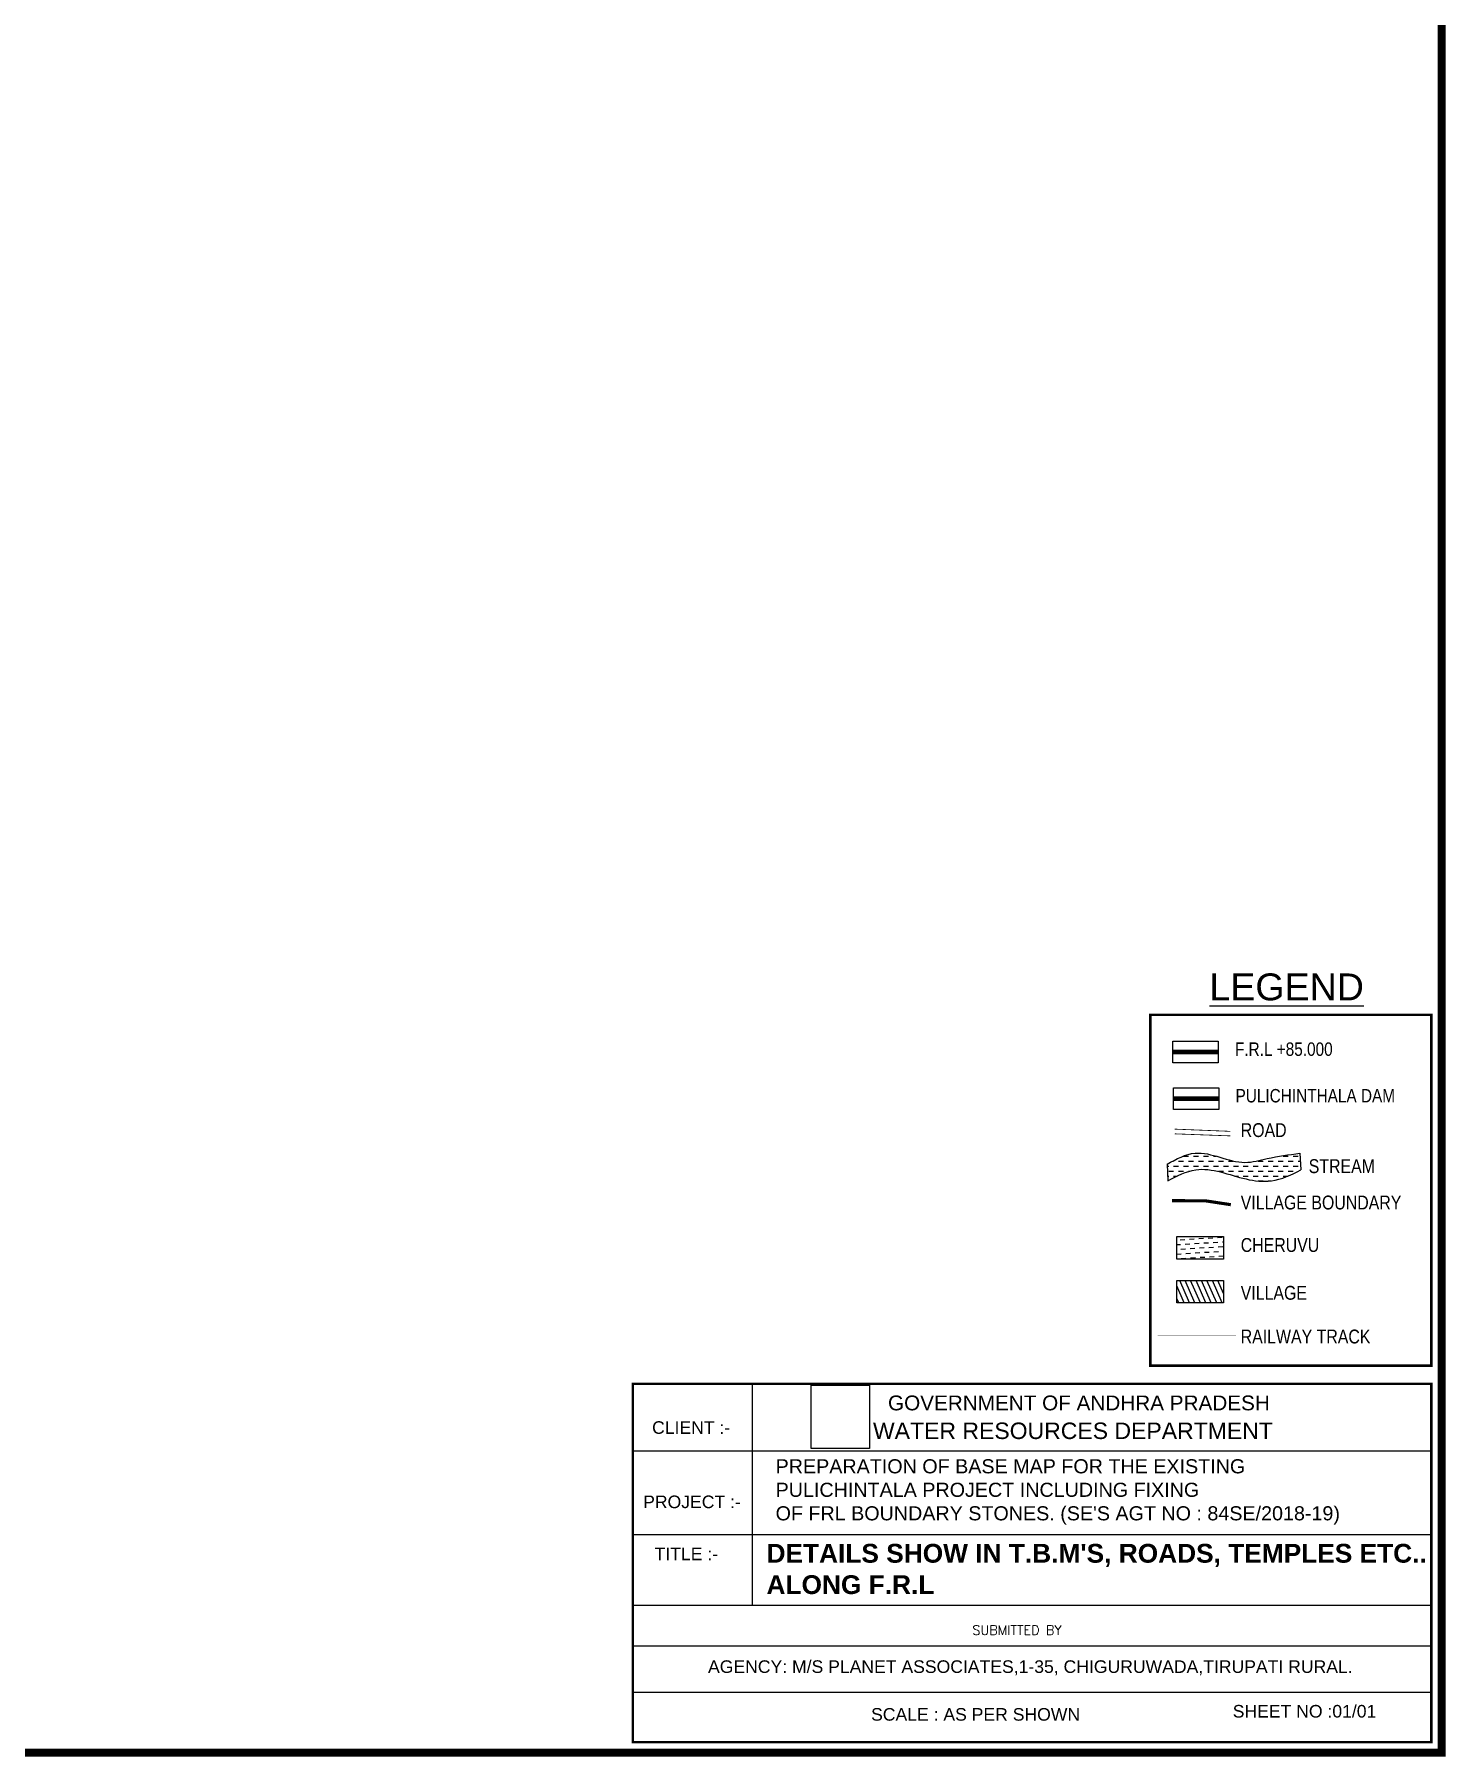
# Model space of a CAD drawing. Header units: millimetres. Extents: x 345922 to 402103, y 1833175 to 1858598.
# Drawn here: x 393101 to 402103, y 1833175 to 1844162 of the extents above; entities that cross this region are included whole.
import ezdxf
from ezdxf.enums import TextEntityAlignment as Align

# ---------------------------------------------------------------- set-up
doc = ezdxf.new("R2010")
doc.units = ezdxf.units.MM
doc.linetypes.add('JIS_02_1.0', pattern=[2, 1, -1])
for name, color, linetype in [('BND', 160, 'Continuous'), ('FRAME 025', 7, 'Continuous'), ('FRL', 3, 'Continuous'), ('ROADS', 10, 'Continuous'), ('STREAM111', 4, 'Continuous'), ('TABLE', 7, 'Continuous'), ('Tank', 17, 'Continuous'), ('TITLEBLOCK', 7, 'Continuous'), ('VILLAGE AREA', 44, 'Continuous')]:
    doc.layers.add(name, color=color, linetype=linetype)
doc.styles.add('A', font='arial.ttf')
doc.styles.add('ARIALN', font='ARIALN.TTF')
doc.styles.add('I', font='romans.shx', dxfattribs={"width": 0.9, "height": 3})
doc.styles.add('LE', font='arial.ttf', dxfattribs={"height": 3})
doc.linetypes.add('FENCELINE2', pattern='A,0.25,-0.1,[132,ltypeshp.shx,S=0.1,R=0,X=-0.1,Y=0],-0.1,1', length=1.45)
doc.linetypes.add('TRACKS', pattern='A,0.15,[130,ltypeshp.shx,S=0.25,R=0,X=0,Y=0],0.15', length=0.3)
picture_1 = doc.add_image_def('image1.png', size_in_pixel=(5098, 5519))

msp = doc.modelspace()

# ---------------------------------------------------------------- hatches: boundary and pattern name
at = {"layer": 'ROADS'}
h = msp.add_hatch(dxfattribs=at)
h.set_pattern_fill('DASH', color=4, scale=10, style=0)
h.set_pattern_definition([(0, (22670.146, -4240.05), (31.75, 31.75), [31.75, -31.75])])
edge = h.paths.add_edge_path()
edge.add_spline(control_points=[(400332, 1836849), (400391, 1836880), (400549, 1836963), (400774, 1836861), (401007, 1836832), (401119, 1836887), (401180, 1836918)], knot_values=[0, 0, 0, 0, 190.312694, 516.543846, 678.416193, 879.701819, 879.701819, 879.701819, 879.701819], degree=3, periodic=0)
edge.add_line((401180, 1836918), (401173, 1837024))
edge.add_spline(control_points=[(401173, 1837024), (401104, 1837015), (400987, 1837000), (400765, 1836935), (400544, 1837075), (400385, 1836987), (400326, 1836955)], knot_values=[0, 0, 0, 0, 210.945233, 354.779155, 677.732736, 871.416327, 871.416327, 871.416327, 871.416327], degree=3, periodic=0)
edge.add_line((400326, 1836955), (400332, 1836849))
at = {"layer": 'Tank'}
h = msp.add_hatch(dxfattribs=at)
h.set_pattern_fill('DASH', color=4, scale=239.23299, angle=3.5405, style=0)
h.set_pattern_definition([(3.5405362, (-5773021.156, -23244879.287), (28.000327444, 31.693767512), [29.90412376, -29.90412376])])
h.paths.add_polyline_path([(400686, 1836349), (400686, 1836492), (400388, 1836492), (400388, 1836349)])
at = {"layer": 'VILLAGE AREA'}
h = msp.add_hatch(dxfattribs=at)
h.set_pattern_fill('ANSI31,_O', color=256, scale=10, angle=68.5464)
h.set_pattern_definition([(113.5464313, (22670.146, -4240.05), (-29.1063882, -12.6838743), [])])
h.paths.add_polyline_path([(400388, 1836213), (400388, 1836070), (400686, 1836070), (400686, 1836213)])

# ---------------------------------------------------------------- linework, layer by layer
at = {"color": 0, "linetype": 'FENCELINE2', "ltscale": 80, "const_width": 30}
msp.add_lwpolyline([(400656, 1837373), (400367, 1837373)], dxfattribs=at)
at = {"color": 245, "linetype": 'TRACKS', "ltscale": 75, "const_width": 3}
msp.add_lwpolyline([(400267, 1835862), (400766, 1835862)], dxfattribs=at)
at = {"layer": 'BND', "linetype": 'JIS_02_1.0', "lineweight": 30, "ltscale": 50, "const_width": 20}
msp.add_lwpolyline([(400357, 1836722), (400575, 1836720), (400733, 1836696)], dxfattribs=at)
at = {"layer": 'FRAME 025', "lineweight": -3}
msp.add_line((402012, 1835553), (396918, 1835553), dxfattribs=at)
at = {"layer": 'FRAME 025', "lineweight": -3, "const_width": 16.1}
for points in [[(400220, 1837907), (402012, 1837907), (402012, 1835669), (400220, 1835669)], [(396918, 1835553), (402012, 1835553), (402012, 1833267), (396918, 1833267)]]:
    msp.add_lwpolyline(points, close=True, dxfattribs=at)
at = {"layer": 'FRAME 025', "lineweight": -3}
for points in [[(400364, 1837739), (400653, 1837739), (400653, 1837601), (400364, 1837601)], [(400367, 1837442), (400656, 1837442), (400656, 1837304), (400367, 1837304)], [(400388, 1836492), (400686, 1836492), (400686, 1836349), (400388, 1836349)]]:
    msp.add_lwpolyline(points, close=True, dxfattribs=at)
at = {"layer": 'FRL', "color": 84, "const_width": 30}
msp.add_lwpolyline([(400653, 1837670), (400364, 1837670)], dxfattribs=at)
at = {"layer": 'ROADS', "color": 0, "const_width": 50}
msp.add_lwpolyline([(345947, 1858573), (402078, 1858573), (402078, 1833200), (345947, 1833200)], close=True, dxfattribs=at)
at = {"layer": 'ROADS', "const_width": 5}
for points in [[(400375, 1837178), (400377, 1837178), (400729, 1837164)], [(400375, 1837149), (400376, 1837148), (400729, 1837135)]]:
    msp.add_lwpolyline(points, dxfattribs=at)
at = {"layer": 'STREAM111', "color": 4}
for points in [[(400326, 1836955), (400332, 1836849)], [(401173, 1837024), (401180, 1836918)]]:
    msp.add_lwpolyline(points, dxfattribs=at)
for points in [[(400326, 1836955), (400506, 1837025), (400823, 1836966), (400965, 1836990), (401173, 1837024)], [(400332, 1836849), (400509, 1836919), (400830, 1836860), (400992, 1836848), (401180, 1836918)]]:
    msp.add_spline(points, degree=3, dxfattribs=at)
at = {"layer": 'TABLE'}
for p, q in [((397681, 1834139), (397681, 1835553)), ((402012, 1835123), (396918, 1835123)), ((402012, 1834589), (396918, 1834589)), ((402012, 1834139), (396918, 1834139)), ((402012, 1833880), (396918, 1833880)), ((402012, 1833584), (396918, 1833584))]:
    msp.add_line(p, q, dxfattribs=at)
at = {"layer": 'VILLAGE AREA'}
msp.add_lwpolyline([(400388, 1836213), (400686, 1836213), (400686, 1836070), (400388, 1836070)], close=True, dxfattribs=at)

# ---------------------------------------------------------------- texts
at = {"layer": 'TABLE', "extrusion": (0.000201441, 0.004807, 0.999988), "style": 'A'}
msp.add_text('%%ULEGEND', height=171.6, rotation=359.9999, dxfattribs=at).set_placement((401089, 1838064, 8916), align=Align.MIDDLE)
at = {"layer": 'TABLE'}
for s, height, style, p in [('GOVERNMENT OF ANDHRA PRADESH', 94.53, 'LE', (398546, 1835384)), ('CLIENT :-', 80.3, 'LE', (397041, 1835234)), ('WATER RESOURCES DEPARTMENT', 105.03, 'LE', (398450, 1835201)), ('PROJECT :-', 80.3, 'LE', (396984, 1834760)), ('TITLE :-', 80.3, 'LE', (397057, 1834428)), ('SUBMITTED BY ', 59.93, 'I', (399084, 1833952)), ('SCALE : AS PER SHOWN', 80.27, 'LE', (398438, 1833404)), ('SHEET NO :01/01', 80.27, 'LE', (400745, 1833424))]:
    msp.add_text(s, height=height, dxfattribs=dict(at, style=style)).set_placement(p)
at = {"layer": 'TABLE', "attachment_point": 1, "style": 'LE'}
for s, insert, char_height, width in [("PREPARATION OF BASE MAP FOR THE EXISTING\\PPULICHINTALA PROJECT INCLUDING FIXING\\POF FRL BOUNDARY STONES. (SE'S AGT NO : 84SE/2018-19)", (397829, 1835072), 89.98, 3597.02), ("{\\fArial|b1|i0|c0|p34;\\C1;DETAILS SHOW IN T.B.M'S, ROADS, TEMPLES ETC..\\PALONG F.R.L  }", (397771, 1834532), 120, 4206.16), ('\\pi551.89;AGENCY: M/S PLANET ASSOCIATES,1-35, CHIGURUWADA,TIRUPATI RURAL.', (396846, 1833789), 80.27, 5206.34)]:
    msp.add_mtext(s, dxfattribs=dict(at, insert=insert, char_height=char_height, width=width))
at = {"layer": 'TITLEBLOCK', "extrusion": (0.000201441, 0.004807, 0.999988), "style": 'ARIALN'}
for s, height, p in [('F.R.L +85.000', 85.52, (400759, 1837624, 8914)), ('PULICHINTHALA DAM', 85.52, (400763, 1837327, 8913)), ('ROAD', 88.5, (400796, 1837106, 8911)), ('STREAM', 88.5, (401230, 1836876, 8910)), ('VILLAGE BOUNDARY', 88.47, (400796, 1836644, 8909)), ('CHERUVU', 88.5, (400796, 1836373, 8908)), ('VILLAGE', 88.5, (400796, 1836068, 8906)), ('RAILWAY TRACK ', 88.47, (400796, 1835789, 8905))]:
    msp.add_text(s, height=height, rotation=359.9999, dxfattribs=at).set_placement(p)

# ---------------------------------------------------------------- pictures from other files: only their frames are drawn
image = msp.add_image(picture_1, insert=(398055, 1835141), size_in_units=(372, 403))
image.dxf.flags = 7

doc.saveas('drawing.dxf')
